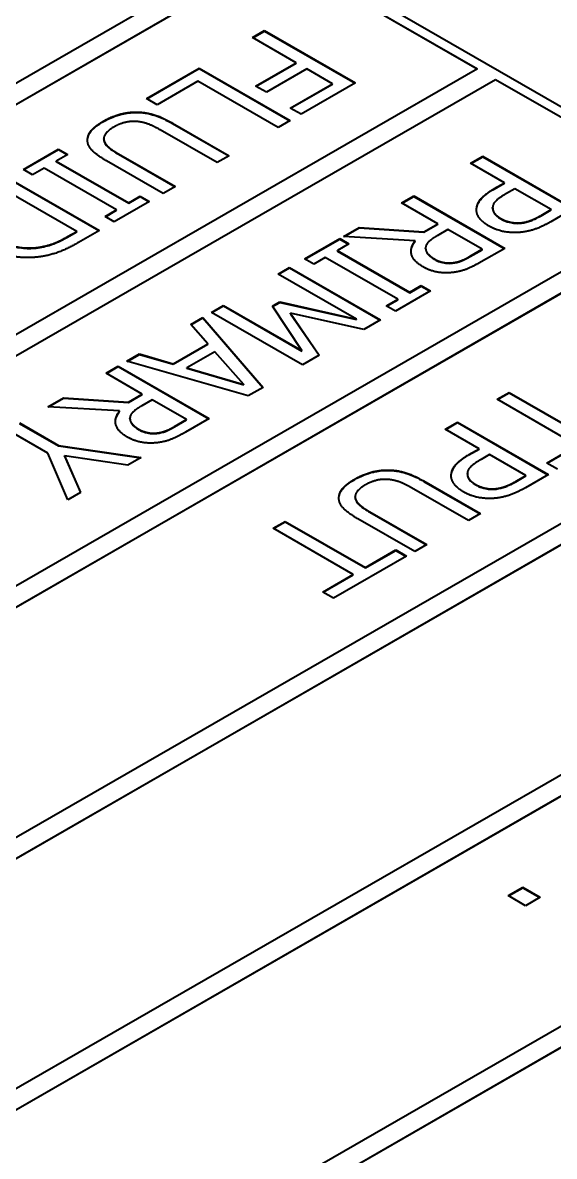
# Model space of a CAD drawing. Header units: millimetres. Extents: x 0 to 1682, y 0 to 1188.
# Drawn here: x 1455.28 to 1459.41, y 1063.31 to 1072.12 of the extents above; entities that cross this region are included whole.
import ezdxf

# ---------------------------------------------------------------- set-up
doc = ezdxf.new("R2010")
doc.units = ezdxf.units.MM
doc.header["$LTSCALE"] = 2
doc.layers.add('가시적인 것(ISO)', color=3, linetype='Continuous', lineweight=40)
doc.layers.add('가시적인 좁은 것(ISO)', color=3, linetype='Continuous', lineweight=35)

msp = doc.modelspace()

# ---------------------------------------------------------------- linework, layer by layer
at = {"layer": '가시적인 것(ISO)'}
for p, q in [((1453.867, 1074.696), (1467.4434, 1066.8778)), ((1457.1197, 1072.7414), (1444.5332, 1065.4934)), ((1444.6746, 1065.4119), (1457.2611, 1072.66)), ((1457.2611, 1072.6567), (1444.6774, 1065.4103)), ((1457.2611, 1072.66), (1458.8167, 1071.7642)), ((1458.8139, 1071.7625), (1457.2611, 1072.6567)), ((1457.0664, 1072.008), (1457.1604, 1072.0621)), ((1457.0693, 1072.0064), (1457.1604, 1072.0589)), ((1457.1604, 1072.0621), (1457.8675, 1071.6549)), ((1457.1604, 1072.0589), (1457.1604, 1072.0621)), ((1457.1604, 1072.0589), (1457.8647, 1071.6533)), ((1457.4068, 1071.812), (1457.0664, 1072.008)), ((1456.2436, 1071.5342), (1456.6533, 1071.7701)), ((1456.2464, 1071.5325), (1456.6533, 1071.7668)), ((1456.6533, 1071.7701), (1457.3604, 1071.3629)), ((1456.6533, 1071.7668), (1456.6533, 1071.7701)), ((1456.6533, 1071.7668), (1457.3576, 1071.3613)), ((1457.0916, 1071.6305), (1457.4068, 1071.812)), ((1457.0945, 1071.6289), (1457.4068, 1071.8087)), ((1457.4068, 1071.8087), (1457.4068, 1071.812)), ((1458.8167, 1071.7642), (1446.2302, 1064.5161)), ((1446.3716, 1064.4347), (1458.9581, 1071.6827)), ((1458.9581, 1071.6795), (1446.3745, 1064.433)), ((1457.4905, 1071.7638), (1457.1753, 1071.5823)), ((1457.6899, 1071.649), (1457.4905, 1071.7638)), ((1458.9581, 1071.6827), (1460.5138, 1070.7869)), ((1458.9581, 1071.6795), (1458.9581, 1071.6827)), ((1460.5109, 1070.7853), (1458.9581, 1071.6795)), ((1456.643, 1071.6678), (1456.3272, 1071.486)), ((1457.2664, 1071.3088), (1456.643, 1071.6678)), ((1457.1753, 1071.5823), (1457.0916, 1071.6305)), ((1457.361, 1071.4596), (1457.6899, 1071.649)), ((1457.3638, 1071.458), (1457.6899, 1071.6457)), ((1457.8675, 1071.6549), (1457.4446, 1071.4114)), ((1457.6899, 1071.6457), (1457.6899, 1071.649)), ((1456.3272, 1071.486), (1456.2436, 1071.5342)), ((1457.4446, 1071.4114), (1457.361, 1071.4596)), ((1456.4441, 1071.3434), (1456.8854, 1071.0894)), ((1456.4441, 1071.3402), (1456.8825, 1071.0877)), ((1457.3604, 1071.3629), (1457.2664, 1071.3088)), ((1456.7914, 1071.0352), (1456.3502, 1071.2893)), ((1455.9109, 1071.2174), (1455.9109, 1071.2207)), ((1455.2855, 1070.9824), (1455.5594, 1071.1402)), ((1455.2883, 1070.9808), (1455.5594, 1071.1369)), ((1455.6316, 1071.0986), (1455.5416, 1071.0468)), ((1455.5594, 1071.1402), (1455.6316, 1071.0986)), ((1455.5594, 1071.1369), (1455.5594, 1071.1402)), ((1455.5594, 1071.1369), (1455.6288, 1071.097)), ((1456.0241, 1071.1042), (1456.4676, 1070.8488)), ((1456.0241, 1071.1009), (1456.4648, 1070.8472)), ((1456.8854, 1071.0894), (1456.7914, 1071.0352)), ((1458.7635, 1071.0307), (1458.8575, 1071.0849)), ((1458.7663, 1071.0291), (1458.8575, 1071.0816)), ((1458.8575, 1071.0849), (1459.5646, 1070.6777)), ((1458.8575, 1071.0816), (1458.8575, 1071.0849)), ((1458.8575, 1071.0816), (1459.5617, 1070.676)), ((1455.3577, 1070.9409), (1455.2855, 1070.9824)), ((1455.4477, 1070.9927), (1455.3577, 1070.9409)), ((1456.0104, 1070.6686), (1455.4477, 1070.9927)), ((1455.5416, 1071.0468), (1456.1043, 1070.7227)), ((1455.5416, 1071.0435), (1455.5416, 1071.0468)), ((1455.5416, 1071.0435), (1456.1043, 1070.7195)), ((1456.3737, 1070.7947), (1455.9324, 1071.0488)), ((1459.0271, 1070.879), (1458.7635, 1071.0307)), ((1455.1692, 1070.9155), (1455.8763, 1070.5083)), ((1455.1692, 1070.9122), (1455.8734, 1070.5066)), ((1455.7009, 1070.501), (1455.1566, 1070.8145)), ((1456.4676, 1070.8488), (1456.3737, 1070.7947)), ((1458.9474, 1070.8331), (1459.0271, 1070.879)), ((1458.9474, 1070.8298), (1459.0271, 1070.8757)), ((1459.0271, 1070.8757), (1459.0271, 1070.879)), ((1459.1073, 1070.8328), (1459.0431, 1070.7958)), ((1459.3892, 1070.6704), (1459.1073, 1070.8328)), ((1460.5138, 1070.7869), (1447.9273, 1063.5388)), ((1456.2665, 1070.733), (1455.9926, 1070.5752)), ((1456.1043, 1070.7227), (1456.1943, 1070.7746)), ((1456.1043, 1070.7195), (1456.1943, 1070.7713)), ((1456.1043, 1070.7195), (1456.1043, 1070.7227)), ((1456.1943, 1070.7746), (1456.2665, 1070.733)), ((1456.1943, 1070.7713), (1456.1943, 1070.7746)), ((1456.1943, 1070.7713), (1456.2637, 1070.7313)), ((1458.2271, 1070.7219), (1458.3211, 1070.776)), ((1458.5085, 1070.5599), (1458.2271, 1070.7219)), ((1458.23, 1070.7203), (1458.3211, 1070.7727)), ((1458.3211, 1070.776), (1459.0282, 1070.3688)), ((1458.3211, 1070.7727), (1458.3211, 1070.776)), ((1458.3211, 1070.7727), (1459.0254, 1070.3672)), ((1448.0687, 1063.4574), (1460.6552, 1070.7055)), ((1460.6552, 1070.7022), (1448.0715, 1063.4557)), ((1455.9204, 1070.6168), (1456.0104, 1070.6686)), ((1455.9232, 1070.6152), (1456.0104, 1070.6654)), ((1456.0104, 1070.6654), (1456.0104, 1070.6686)), ((1458.9348, 1070.6836), (1458.9348, 1070.6869)), ((1458.9348, 1070.6813), (1458.9348, 1070.6846)), ((1459.3113, 1070.6255), (1459.3892, 1070.6704)), ((1459.3113, 1070.6223), (1459.3892, 1070.6671)), ((1459.5646, 1070.6777), (1459.3869, 1070.5754)), ((1459.3892, 1070.6671), (1459.3892, 1070.6704)), ((1455.9926, 1070.5752), (1455.9204, 1070.6168)), ((1457.7739, 1070.4609), (1457.8959, 1070.5312)), ((1457.8959, 1070.5312), (1458.4008, 1070.4978)), ((1457.8959, 1070.5279), (1457.8959, 1070.5312)), ((1458.4008, 1070.4978), (1458.5085, 1070.5599)), ((1458.4008, 1070.4946), (1458.5085, 1070.5566)), ((1458.5085, 1070.5566), (1458.5085, 1070.5599)), ((1455.6293, 1070.4598), (1455.7009, 1070.501)), ((1455.6293, 1070.4565), (1455.7009, 1070.4977)), ((1455.7009, 1070.4977), (1455.7009, 1070.501)), ((1455.8763, 1070.5083), (1455.7153, 1070.4155)), ((1457.4713, 1070.2866), (1457.7452, 1070.4444)), ((1457.7452, 1070.4444), (1457.8174, 1070.4028)), ((1457.7452, 1070.4411), (1457.7452, 1070.4444)), ((1458.3332, 1070.4285), (1457.7739, 1070.4609)), ((1457.779, 1070.4606), (1457.8959, 1070.5279)), ((1457.8959, 1070.5279), (1458.4008, 1070.4946)), ((1458.4008, 1070.4946), (1458.4008, 1070.4978)), ((1458.587, 1070.5147), (1458.5045, 1070.4671)), ((1458.8529, 1070.3615), (1458.587, 1070.5147)), ((1457.4742, 1070.285), (1457.7452, 1070.4411)), ((1457.8174, 1070.4028), (1457.7275, 1070.351)), ((1457.7452, 1070.4411), (1457.8146, 1070.4012)), ((1458.3332, 1070.4253), (1458.3332, 1070.4285)), ((1458.4133, 1070.3664), (1458.4133, 1070.3696)), ((1458.7595, 1070.3078), (1458.8529, 1070.3615)), ((1458.7595, 1070.3045), (1458.8529, 1070.3583)), ((1459.0282, 1070.3688), (1458.846, 1070.2639)), ((1458.8529, 1070.3583), (1458.8529, 1070.3615)), ((1457.5435, 1070.2451), (1457.4713, 1070.2866)), ((1457.6335, 1070.2969), (1457.5435, 1070.2451)), ((1458.1962, 1069.9728), (1457.6335, 1070.2969)), ((1457.7275, 1070.351), (1458.2902, 1070.0269)), ((1457.7275, 1070.3477), (1457.7275, 1070.351)), ((1457.7275, 1070.3477), (1458.2902, 1070.0237)), ((1457.2673, 1070.1692), (1457.355, 1070.2197)), ((1457.2702, 1070.1675), (1457.355, 1070.2164)), ((1457.355, 1070.2197), (1458.0621, 1069.8125)), ((1457.355, 1070.2164), (1457.355, 1070.2197)), ((1457.355, 1070.2164), (1458.0593, 1069.8108)), ((1457.8765, 1069.8184), (1457.2673, 1070.1692)), ((1458.4523, 1070.0372), (1458.1784, 1069.8794)), ((1458.2902, 1070.0269), (1458.3801, 1070.0788)), ((1458.2902, 1070.0237), (1458.3801, 1070.0755)), ((1458.2902, 1070.0237), (1458.2902, 1070.0269)), ((1458.3801, 1070.0788), (1458.4523, 1070.0372)), ((1458.3801, 1070.0755), (1458.3801, 1070.0788)), ((1458.3801, 1070.0755), (1458.4495, 1070.0355)), ((1456.7488, 1069.8705), (1456.8427, 1069.9247)), ((1456.7516, 1069.8689), (1456.8427, 1069.9214)), ((1456.8427, 1069.9247), (1457.4518, 1069.5739)), ((1456.8427, 1069.9214), (1456.8427, 1069.9247)), ((1456.8427, 1069.9214), (1457.4518, 1069.5706)), ((1457.2221, 1069.9187), (1457.2794, 1069.9517)), ((1457.4518, 1069.5739), (1457.2221, 1069.9187)), ((1457.2236, 1069.9164), (1457.2794, 1069.9484)), ((1457.2794, 1069.9517), (1457.8765, 1069.8184)), ((1457.2794, 1069.9484), (1457.2794, 1069.9517)), ((1457.2794, 1069.9484), (1457.8765, 1069.8151)), ((1458.1062, 1069.921), (1458.1962, 1069.9728)), ((1458.1784, 1069.8794), (1458.1062, 1069.921)), ((1458.1091, 1069.9194), (1458.1962, 1069.9696)), ((1458.1962, 1069.9696), (1458.1962, 1069.9728)), ((1456.5866, 1069.7772), (1456.6817, 1069.8319)), ((1456.5885, 1069.775), (1456.6817, 1069.8287)), ((1456.6817, 1069.8319), (1457.1504, 1069.2875)), ((1456.6817, 1069.8287), (1456.6817, 1069.8319)), ((1456.6817, 1069.8287), (1457.1486, 1069.2864)), ((1457.4559, 1069.4633), (1456.7488, 1069.8705)), ((1457.9338, 1069.7385), (1457.3636, 1069.8636)), ((1457.3636, 1069.8636), (1457.5865, 1069.5386)), ((1457.3636, 1069.8603), (1457.3636, 1069.8636)), ((1457.3636, 1069.8603), (1457.5849, 1069.5377)), ((1462.2108, 1069.8096), (1449.6243, 1062.5615)), ((1456.7201, 1069.6264), (1456.5866, 1069.7772)), ((1457.8765, 1069.8151), (1457.8765, 1069.8184)), ((1458.0621, 1069.8125), (1457.9338, 1069.7385)), ((1449.7657, 1062.4801), (1462.3522, 1069.7282)), ((1462.3522, 1069.7249), (1449.7686, 1062.4785)), ((1456.4502, 1069.4709), (1456.7201, 1069.6264)), ((1456.4502, 1069.4677), (1456.7201, 1069.6231)), ((1456.7745, 1069.5653), (1456.5562, 1069.4396)), ((1456.7201, 1069.6231), (1456.7201, 1069.6264)), ((1456.9986, 1069.3109), (1456.7745, 1069.5653)), ((1457.4518, 1069.5706), (1457.4518, 1069.5739)), ((1456.0892, 1069.4907), (1456.1883, 1069.5478)), ((1457.0347, 1069.2208), (1456.0892, 1069.4907)), ((1456.093, 1069.4896), (1456.1883, 1069.5445)), ((1456.1883, 1069.5478), (1456.4502, 1069.4709)), ((1456.1883, 1069.5445), (1456.1883, 1069.5478)), ((1456.1883, 1069.5445), (1456.4502, 1069.4677)), ((1457.5865, 1069.5386), (1457.4559, 1069.4633)), ((1455.9282, 1069.398), (1456.0222, 1069.4521)), ((1456.2095, 1069.236), (1455.9282, 1069.398)), ((1455.931, 1069.3964), (1456.0222, 1069.4489)), ((1456.0222, 1069.4521), (1456.7293, 1069.0449)), ((1456.0222, 1069.4489), (1456.0222, 1069.4521)), ((1456.0222, 1069.4489), (1456.7264, 1069.0433)), ((1456.4502, 1069.4677), (1456.4502, 1069.4709)), ((1456.5562, 1069.4396), (1456.9986, 1069.3109)), ((1456.5562, 1069.4363), (1456.5562, 1069.4396)), ((1456.5562, 1069.4363), (1456.9986, 1069.3076)), ((1456.9986, 1069.3076), (1456.9986, 1069.3109)), ((1456.1018, 1069.1739), (1456.2095, 1069.236)), ((1456.1018, 1069.1707), (1456.2095, 1069.2327)), ((1456.2095, 1069.2327), (1456.2095, 1069.236)), ((1457.1504, 1069.2875), (1457.0347, 1069.2208)), ((1458.9695, 1069.1949), (1459.0635, 1069.249)), ((1458.9724, 1069.1932), (1459.0635, 1069.2457)), ((1459.0635, 1069.249), (1459.687, 1068.89)), ((1459.0635, 1069.2457), (1459.0635, 1069.249)), ((1459.0635, 1069.2457), (1459.687, 1068.8867)), ((1455.4749, 1069.137), (1455.597, 1069.2073)), ((1456.0342, 1069.1047), (1455.4749, 1069.137)), ((1455.4801, 1069.1367), (1455.597, 1069.204)), ((1455.597, 1069.2073), (1456.1018, 1069.1739)), ((1455.597, 1069.204), (1455.597, 1069.2073)), ((1455.597, 1069.204), (1456.1018, 1069.1707)), ((1456.1018, 1069.1707), (1456.1018, 1069.1739)), ((1456.288, 1069.1908), (1456.2055, 1069.1433)), ((1456.5539, 1069.0377), (1456.288, 1069.1908)), ((1459.593, 1068.8359), (1458.9695, 1069.1949)), ((1456.0342, 1069.1014), (1456.0342, 1069.1047)), ((1456.1143, 1069.0425), (1456.1143, 1069.0458)), ((1456.4605, 1068.9839), (1456.5539, 1069.0377)), ((1456.4605, 1068.9806), (1456.5539, 1069.0344)), ((1456.7293, 1069.0449), (1456.547, 1068.94)), ((1456.5539, 1069.0344), (1456.5539, 1069.0377)), ((1455.4755, 1068.777), (1455.1626, 1068.9572)), ((1455.2566, 1069.0113), (1455.5597, 1068.8367)), ((1455.2566, 1069.008), (1455.5597, 1068.8334)), ((1458.5667, 1068.9629), (1458.6607, 1069.017)), ((1458.8303, 1068.8111), (1458.5667, 1068.9629)), ((1458.5696, 1068.9613), (1458.6607, 1069.0137)), ((1458.6607, 1069.017), (1459.3678, 1068.6098)), ((1458.6607, 1069.0137), (1458.6607, 1069.017)), ((1458.6607, 1069.0137), (1459.365, 1068.6082)), ((1463.9079, 1068.8324), (1451.3214, 1061.5843)), ((1455.6308, 1068.4124), (1455.4755, 1068.777)), ((1455.5597, 1068.8367), (1456.2027, 1068.7417)), ((1455.5597, 1068.8334), (1455.5597, 1068.8367)), ((1455.5597, 1068.8334), (1456.1981, 1068.7391)), ((1458.7507, 1068.7652), (1458.8303, 1068.8111)), ((1458.7507, 1068.762), (1458.8303, 1068.8078)), ((1458.8303, 1068.8078), (1458.8303, 1068.8111)), ((1459.3558, 1068.6992), (1459.593, 1068.8359)), ((1459.3586, 1068.6976), (1459.593, 1068.8326)), ((1451.4628, 1061.5028), (1464.0493, 1068.7509)), ((1464.0493, 1068.7477), (1451.4656, 1061.5012)), ((1456.0984, 1068.6816), (1455.605, 1068.7559)), ((1455.605, 1068.7559), (1455.7305, 1068.4698)), ((1455.605, 1068.7526), (1455.605, 1068.7559)), ((1455.605, 1068.7526), (1455.7293, 1068.4691)), ((1456.2027, 1068.7417), (1456.0984, 1068.6816)), ((1458.9105, 1068.7649), (1458.8463, 1068.7279)), ((1459.1925, 1068.6026), (1458.9105, 1068.7649)), ((1459.4394, 1068.6511), (1459.3558, 1068.6992)), ((1458.738, 1068.6158), (1458.738, 1068.619)), ((1458.738, 1068.6135), (1458.738, 1068.6167)), ((1459.1145, 1068.5577), (1459.1925, 1068.6026)), ((1459.1145, 1068.5544), (1459.1925, 1068.5993)), ((1459.3678, 1068.6098), (1459.1902, 1068.5075)), ((1459.1925, 1068.5993), (1459.1925, 1068.6026)), ((1458.7461, 1068.2518), (1458.3048, 1068.5059)), ((1458.3988, 1068.56), (1458.84, 1068.3059)), ((1458.3988, 1068.5567), (1458.8372, 1068.3043)), ((1455.7305, 1068.4698), (1455.6308, 1068.4124)), ((1457.8656, 1068.434), (1457.8656, 1068.4373)), ((1457.2276, 1068.1917), (1457.3215, 1068.2458)), ((1457.2304, 1068.1901), (1457.3215, 1068.2426)), ((1457.3215, 1068.2458), (1457.945, 1067.8868)), ((1457.3215, 1068.2426), (1457.3215, 1068.2458)), ((1457.3215, 1068.2426), (1457.945, 1067.8836)), ((1458.3283, 1068.0112), (1457.8871, 1068.2653)), ((1457.9788, 1068.3208), (1458.4223, 1068.0653)), ((1457.9788, 1068.3175), (1458.4195, 1068.0637)), ((1458.84, 1068.3059), (1458.7461, 1068.2518)), ((1457.851, 1067.8327), (1457.2276, 1068.1917)), ((1458.4223, 1068.0653), (1458.3283, 1068.0112)), ((1458.2659, 1067.9753), (1457.6974, 1067.6479)), ((1457.945, 1067.8868), (1458.1822, 1068.0234)), ((1457.945, 1067.8836), (1458.1822, 1068.0202)), ((1458.1822, 1068.0234), (1458.2659, 1067.9753)), ((1458.1822, 1068.0202), (1458.1822, 1068.0234)), ((1458.1822, 1068.0202), (1458.263, 1067.9736)), ((1457.945, 1067.8836), (1457.945, 1067.8868)), ((1465.6049, 1067.8551), (1453.0184, 1060.607)), ((1457.6138, 1067.6961), (1457.851, 1067.8327)), ((1457.6166, 1067.6945), (1457.851, 1067.8294)), ((1457.851, 1067.8294), (1457.851, 1067.8327)), ((1453.1599, 1060.5256), (1465.7464, 1067.7737)), ((1465.7464, 1067.7704), (1453.1627, 1060.5239)), ((1457.6974, 1067.6479), (1457.6138, 1067.6961)), ((1459.0556, 1065.3354), (1459.1691, 1065.4007)), ((1459.1908, 1065.2575), (1459.0556, 1065.3354)), ((1459.0585, 1065.3337), (1459.1691, 1065.3974)), ((1459.1691, 1065.4007), (1459.3043, 1065.3228)), ((1459.1691, 1065.3974), (1459.1691, 1065.4007)), ((1459.1691, 1065.3974), (1459.3015, 1065.3212)), ((1459.3043, 1065.3228), (1459.1908, 1065.2575))]:
    msp.add_line(p, q, dxfattribs=at)
for points, degree in [([(1455.9078, 1071.358), (1455.9702, 1071.3939), (1456.0957, 1071.4286), (1456.1611, 1071.4286)], 2), ([(1456.1611, 1071.4286), (1456.235, 1071.4289), (1456.3685, 1071.387), (1456.4441, 1071.3434)], 2), ([(1455.7846, 1071.2118), (1455.7852, 1071.2504), (1455.8425, 1071.3203), (1455.9078, 1071.358)], 2), ([(1456.1771, 1071.354), (1456.1295, 1071.3596), (1456.035, 1071.3388), (1455.988, 1071.3118)], 2), ([(1456.3502, 1071.2893), (1456.3009, 1071.3177), (1456.2218, 1071.3487), (1456.1771, 1071.354)], 2), ([(1455.988, 1071.3118), (1455.9439, 1071.2864), (1455.9043, 1071.2299), (1455.9141, 1071.2025)], 2), ([(1455.9324, 1071.0488), (1455.8585, 1071.0913), (1455.7829, 1071.1692), (1455.7846, 1071.2118)], 2), ([(1455.7845, 1071.2064), (1455.7845, 1071.2071), (1455.7846, 1071.2078), (1455.7846, 1071.2085)], 3), ([(1455.9109, 1071.2174), (1455.9109, 1071.2114), (1455.9119, 1071.2053), (1455.9141, 1071.1993)], 3), ([(1455.9141, 1071.2025), (1455.9233, 1071.1768), (1455.9765, 1071.1316), (1456.0241, 1071.1042)], 2), ([(1458.8093, 1070.6691), (1458.8099, 1070.711), (1458.8718, 1070.7895), (1458.9474, 1070.8331)], 2), ([(1459.0431, 1070.7958), (1458.9858, 1070.7628), (1458.9337, 1070.7117), (1458.9348, 1070.6846)], 2), ([(1458.9045, 1070.543), (1458.8586, 1070.5694), (1458.8088, 1070.6358), (1458.8093, 1070.6691)], 2), ([(1458.9348, 1070.6846), (1458.9348, 1070.6602), (1458.9658, 1070.6206), (1458.9996, 1070.6011)], 2), ([(1458.9348, 1070.6836), (1458.9348, 1070.6828), (1458.9348, 1070.6821), (1458.9348, 1070.6813)], 3), ([(1459.1583, 1070.5684), (1459.1955, 1070.5727), (1459.2672, 1070.6001), (1459.3113, 1070.6255)], 2), ([(1459.1577, 1070.4942), (1459.0913, 1070.4869), (1458.9635, 1070.509), (1458.9045, 1070.543)], 2), ([(1458.9996, 1070.6011), (1459.0362, 1070.58), (1459.1153, 1070.5635), (1459.1583, 1070.5684)], 2), ([(1459.3869, 1070.5754), (1459.3239, 1070.5391), (1459.215, 1070.5001), (1459.1577, 1070.4942)], 2), ([(1455.0637, 1070.4469), (1455.1451, 1070.4), (1455.3141, 1070.3647), (1455.4001, 1070.3766)], 2), ([(1455.4001, 1070.3766), (1455.4603, 1070.3855), (1455.5657, 1070.4231), (1455.6293, 1070.4598)], 2), ([(1458.5045, 1070.4671), (1458.4638, 1070.4437), (1458.4134, 1070.3982), (1458.4134, 1070.3724)], 2), ([(1455.4058, 1070.302), (1455.2924, 1070.2888), (1455.0677, 1070.3317), (1454.9646, 1070.3911)], 2), ([(1455.7153, 1070.4155), (1455.6155, 1070.3581), (1455.4723, 1070.3099), (1455.4058, 1070.302)], 2), ([(1458.3939, 1070.2246), (1458.3165, 1070.2692), (1458.2907, 1070.3751), (1458.3332, 1070.4285)], 2), ([(1458.4134, 1070.3724), (1458.4122, 1070.3493), (1458.4478, 1070.3064), (1458.4844, 1070.2853)], 2), ([(1458.4844, 1070.2853), (1458.5154, 1070.2675), (1458.5847, 1070.2527), (1458.6231, 1070.2569)], 2), ([(1458.6231, 1070.2569), (1458.6563, 1070.2609), (1458.7205, 1070.2853), (1458.7595, 1070.3078)], 2), ([(1458.6288, 1070.1817), (1458.5675, 1070.1741), (1458.4495, 1070.1926), (1458.3939, 1070.2246)], 2), ([(1458.846, 1070.2639), (1458.7853, 1070.2289), (1458.6901, 1070.1893), (1458.6288, 1070.1817)], 2), ([(1456.2055, 1069.1433), (1456.1648, 1069.1198), (1456.1144, 1069.0743), (1456.1144, 1069.0486)], 2), ([(1456.0949, 1068.9007), (1456.0176, 1068.9453), (1455.9918, 1069.0512), (1456.0342, 1069.1047)], 2), ([(1456.1144, 1069.0486), (1456.1133, 1069.0255), (1456.1488, 1068.9826), (1456.1855, 1068.9614)], 2), ([(1456.1855, 1068.9614), (1456.2164, 1068.9436), (1456.2858, 1068.9288), (1456.3241, 1068.9331)], 2), ([(1456.3241, 1068.9331), (1456.3574, 1068.937), (1456.4216, 1068.9614), (1456.4605, 1068.9839)], 2), ([(1456.3299, 1068.8578), (1456.2686, 1068.8502), (1456.1505, 1068.8687), (1456.0949, 1068.9007)], 2), ([(1456.547, 1068.94), (1456.4863, 1068.905), (1456.3912, 1068.8654), (1456.3299, 1068.8578)], 2), ([(1458.6126, 1068.6012), (1458.6131, 1068.6431), (1458.675, 1068.7217), (1458.7507, 1068.7652)], 2), ([(1458.8463, 1068.7279), (1458.789, 1068.695), (1458.7369, 1068.6438), (1458.738, 1068.6167)], 2), ([(1457.8625, 1068.5745), (1457.9249, 1068.6105), (1458.0504, 1068.6451), (1458.1157, 1068.6451)], 2), ([(1458.1157, 1068.6451), (1458.1897, 1068.6455), (1458.3232, 1068.6035), (1458.3988, 1068.56)], 2), ([(1458.7077, 1068.4752), (1458.6618, 1068.5016), (1458.612, 1068.5679), (1458.6126, 1068.6012)], 2), ([(1458.738, 1068.6167), (1458.738, 1068.5923), (1458.769, 1068.5527), (1458.8028, 1068.5333)], 2), ([(1458.738, 1068.6158), (1458.738, 1068.615), (1458.738, 1068.6142), (1458.738, 1068.6135)], 3), ([(1457.7393, 1068.4283), (1457.7398, 1068.4669), (1457.7971, 1068.5369), (1457.8625, 1068.5745)], 2), ([(1457.9427, 1068.5283), (1457.8986, 1068.5029), (1457.859, 1068.4465), (1457.8688, 1068.4191)], 2), ([(1458.1318, 1068.5705), (1458.0842, 1068.5762), (1457.9897, 1068.5554), (1457.9427, 1068.5283)], 2), ([(1458.3048, 1068.5059), (1458.2556, 1068.5342), (1458.1765, 1068.5653), (1458.1318, 1068.5705)], 2), ([(1458.8028, 1068.5333), (1458.8395, 1068.5121), (1458.9185, 1068.4956), (1458.9615, 1068.5006)], 2), ([(1459.1902, 1068.5075), (1459.1271, 1068.4712), (1459.0183, 1068.4323), (1458.961, 1068.4263)], 2), ([(1458.9615, 1068.5006), (1458.9988, 1068.5049), (1459.0704, 1068.5323), (1459.1145, 1068.5577)], 2), ([(1457.8871, 1068.2653), (1457.8132, 1068.3079), (1457.7376, 1068.3858), (1457.7393, 1068.4283)], 2), ([(1457.7392, 1068.423), (1457.7392, 1068.4237), (1457.7392, 1068.4244), (1457.7393, 1068.4251)], 3), ([(1457.8656, 1068.434), (1457.8656, 1068.4279), (1457.8666, 1068.4219), (1457.8688, 1068.4158)], 3), ([(1457.8688, 1068.4191), (1457.8779, 1068.3933), (1457.9312, 1068.3481), (1457.9788, 1068.3208)], 2), ([(1458.961, 1068.4263), (1458.8945, 1068.4191), (1458.7667, 1068.4412), (1458.7077, 1068.4752)], 2)]:
    msp.add_open_spline(points, degree=degree, dxfattribs=at)
for points, knots in [([(1455.9078, 1071.3547), (1455.93, 1071.3675), (1455.9542, 1071.3796), (1456.0027, 1071.3991), (1456.0267, 1071.4069), (1456.0873, 1071.421), (1456.1235, 1071.4253), (1456.1611, 1071.4253)], [-0.07265851, -0.07265851, -0.07265851, -0.07265851, -0.04900249, -0.04900249, -0.02818557, -0.02818557, 0, 0, 0, 0]), ([(1456.1611, 1071.4253), (1456.1855, 1071.4254), (1456.2095, 1071.4238), (1456.2652, 1071.4156), (1456.2891, 1071.4087), (1456.3534, 1071.3885), (1456.4027, 1071.3641), (1456.4441, 1071.3402)], [-0.06277013, -0.06277013, -0.06277013, -0.06277013, -0.05478899, -0.05478899, -0.04400046, -0.04400046, 0, 0, 0, 0]), ([(1455.7846, 1071.2085), (1455.7848, 1071.2212), (1455.7873, 1071.2338), (1455.7983, 1071.2617), (1455.807, 1071.2738), (1455.8358, 1071.3089), (1455.8714, 1071.3338), (1455.9078, 1071.3547)], [-0.06002364, -0.06002364, -0.06002364, -0.06002364, -0.05048049, -0.05048049, -0.03855798, -0.03855798, 0, 0, 0, 0]), ([(1455.9141, 1071.1993), (1455.9227, 1071.1751), (1455.9408, 1071.1586), (1455.9706, 1071.1334), (1455.9982, 1071.1159), (1456.0241, 1071.1009)], [-0.03963328, -0.03963328, -0.03963328, -0.03963328, -0.02752855, -0.02752855, 0, 0, 0, 0]), ([(1458.8093, 1070.666), (1458.8095, 1070.6798), (1458.8122, 1070.6935), (1458.8247, 1070.7256), (1458.8349, 1070.7395), (1458.8639, 1070.7762), (1458.9032, 1070.8043), (1458.9474, 1070.8298)], [-0.06769541, -0.06769541, -0.06769541, -0.06769541, -0.05894094, -0.05894094, -0.04692487, -0.04692487, 0, 0, 0, 0]), ([(1458.9348, 1070.6813), (1458.9348, 1070.6735), (1458.936, 1070.6657), (1458.9412, 1070.6508), (1458.945, 1070.6438), (1458.9577, 1070.6277), (1458.9711, 1070.6142), (1458.9996, 1070.5978)], [-0.07463923, -0.07463923, -0.07463923, -0.07463923, -0.05178258, -0.05178258, -0.03021098, -0.03021098, 0, 0, 0, 0]), ([(1459.1583, 1070.5652), (1459.1846, 1070.5682), (1459.209, 1070.5746), (1459.2469, 1070.5891), (1459.2725, 1070.5999), (1459.3113, 1070.6223)], [-0.1003662, -0.1003662, -0.1003662, -0.1003662, -0.0411308, -0.0411308, 0, 0, 0, 0]), ([(1458.9996, 1070.5978), (1459.0139, 1070.5896), (1459.0298, 1070.5821), (1459.0677, 1070.5694), (1459.0851, 1070.5664), (1459.1177, 1070.5626), (1459.1381, 1070.5628), (1459.1583, 1070.5652)], [-0.03319681, -0.03319681, -0.03319681, -0.03319681, -0.02499179, -0.02499179, -0.01548647, -0.01548647, 0, 0, 0, 0]), ([(1455.0637, 1070.4436), (1455.0967, 1070.4246), (1455.1336, 1070.4072), (1455.2089, 1070.3826), (1455.2461, 1070.3743), (1455.324, 1070.3671), (1455.3622, 1070.3681), (1455.4001, 1070.3733)], [-0.09412968, -0.09412968, -0.09412968, -0.09412968, -0.0591507, -0.0591507, -0.029243, -0.029243, 0, 0, 0, 0]), ([(1455.4001, 1070.3733), (1455.4402, 1070.3793), (1455.4778, 1070.3885), (1455.5345, 1070.4087), (1455.5728, 1070.424), (1455.6293, 1070.4565)], [-0.1576458, -0.1576458, -0.1576458, -0.1576458, -0.059904, -0.059904, 0, 0, 0, 0]), ([(1458.3006, 1070.3452), (1458.3007, 1070.3468), (1458.3007, 1070.3484), (1458.3025, 1070.3762), (1458.3142, 1070.4014), (1458.3332, 1070.4253)], [-0.03625473, -0.03625473, -0.03625473, -0.03625473, -0.03422864, -0.03422864, 0, 0, 0, 0]), ([(1458.4133, 1070.3664), (1458.4133, 1070.3597), (1458.4145, 1070.353), (1458.4198, 1070.3389), (1458.4242, 1070.3316), (1458.4394, 1070.3133), (1458.4552, 1070.2989), (1458.4844, 1070.2821)], [-0.06689711, -0.06689711, -0.06689711, -0.06689711, -0.05025397, -0.05025397, -0.03103761, -0.03103761, 0, 0, 0, 0]), ([(1458.4844, 1070.2821), (1458.4967, 1070.275), (1458.5103, 1070.2686), (1458.538, 1070.2593), (1458.5527, 1070.2556), (1458.5871, 1070.2515), (1458.6052, 1070.2517), (1458.6231, 1070.2537)], [-0.04140128, -0.04140128, -0.04140128, -0.04140128, -0.02640117, -0.02640117, -0.01371049, -0.01371049, 0, 0, 0, 0]), ([(1458.6231, 1070.2537), (1458.6466, 1070.2565), (1458.6684, 1070.2622), (1458.7028, 1070.2753), (1458.7257, 1070.285), (1458.7595, 1070.3045)], [-0.08567867, -0.08567867, -0.08567867, -0.08567867, -0.03584693, -0.03584693, 0, 0, 0, 0]), ([(1456.0017, 1069.0213), (1456.0017, 1069.0229), (1456.0018, 1069.0245), (1456.0035, 1069.0523), (1456.0152, 1069.0775), (1456.0342, 1069.1014)], [-0.03625473, -0.03625473, -0.03625473, -0.03625473, -0.03422864, -0.03422864, 0, 0, 0, 0]), ([(1456.1143, 1069.0425), (1456.1143, 1069.0358), (1456.1156, 1069.0292), (1456.1208, 1069.015), (1456.1252, 1069.0077), (1456.1404, 1068.9894), (1456.1562, 1068.975), (1456.1855, 1068.9582)], [-0.06689711, -0.06689711, -0.06689711, -0.06689711, -0.05025397, -0.05025397, -0.03103761, -0.03103761, 0, 0, 0, 0]), ([(1456.1855, 1068.9582), (1456.1978, 1068.9511), (1456.2114, 1068.9447), (1456.2391, 1068.9354), (1456.2537, 1068.9317), (1456.2882, 1068.9276), (1456.3062, 1068.9278), (1456.3241, 1068.9298)], [-0.04140128, -0.04140128, -0.04140128, -0.04140128, -0.02640117, -0.02640117, -0.01371049, -0.01371049, 0, 0, 0, 0]), ([(1456.3241, 1068.9298), (1456.3477, 1068.9326), (1456.3694, 1068.9383), (1456.4039, 1068.9514), (1456.4267, 1068.9611), (1456.4605, 1068.9806)], [-0.08567867, -0.08567867, -0.08567867, -0.08567867, -0.03584693, -0.03584693, 0, 0, 0, 0]), ([(1458.6126, 1068.5981), (1458.6128, 1068.612), (1458.6155, 1068.6257), (1458.6279, 1068.6578), (1458.6382, 1068.6717), (1458.6671, 1068.7084), (1458.7064, 1068.7365), (1458.7507, 1068.762)], [-0.06769541, -0.06769541, -0.06769541, -0.06769541, -0.05894094, -0.05894094, -0.04692487, -0.04692487, 0, 0, 0, 0]), ([(1457.8625, 1068.5712), (1457.8847, 1068.5841), (1457.9089, 1068.5962), (1457.9574, 1068.6157), (1457.9814, 1068.6235), (1458.042, 1068.6376), (1458.0782, 1068.6419), (1458.1157, 1068.6419)], [-0.07265851, -0.07265851, -0.07265851, -0.07265851, -0.04900249, -0.04900249, -0.02818557, -0.02818557, 0, 0, 0, 0]), ([(1458.1157, 1068.6419), (1458.1402, 1068.642), (1458.1642, 1068.6403), (1458.2199, 1068.6322), (1458.2437, 1068.6252), (1458.3081, 1068.605), (1458.3573, 1068.5806), (1458.3988, 1068.5567)], [-0.06277013, -0.06277013, -0.06277013, -0.06277013, -0.05478899, -0.05478899, -0.04400046, -0.04400046, 0, 0, 0, 0]), ([(1458.738, 1068.6135), (1458.738, 1068.6057), (1458.7392, 1068.5979), (1458.7444, 1068.583), (1458.7483, 1068.576), (1458.7609, 1068.5598), (1458.7743, 1068.5464), (1458.8028, 1068.53)], [-0.07463923, -0.07463923, -0.07463923, -0.07463923, -0.05178258, -0.05178258, -0.03021098, -0.03021098, 0, 0, 0, 0]), ([(1457.7393, 1068.4251), (1457.7395, 1068.4378), (1457.7419, 1068.4504), (1457.753, 1068.4783), (1457.7617, 1068.4903), (1457.7905, 1068.5255), (1457.8261, 1068.5503), (1457.8625, 1068.5712)], [-0.06002364, -0.06002364, -0.06002364, -0.06002364, -0.05048049, -0.05048049, -0.03855798, -0.03855798, 0, 0, 0, 0]), ([(1458.8028, 1068.53), (1458.8171, 1068.5217), (1458.8331, 1068.5142), (1458.8709, 1068.5015), (1458.8883, 1068.4986), (1458.921, 1068.4948), (1458.9413, 1068.495), (1458.9615, 1068.4973)], [-0.03319681, -0.03319681, -0.03319681, -0.03319681, -0.02499179, -0.02499179, -0.01548647, -0.01548647, 0, 0, 0, 0]), ([(1458.9615, 1068.4973), (1458.9879, 1068.5004), (1459.0122, 1068.5067), (1459.0501, 1068.5212), (1459.0757, 1068.5321), (1459.1145, 1068.5544)], [-0.1003662, -0.1003662, -0.1003662, -0.1003662, -0.0411308, -0.0411308, 0, 0, 0, 0]), ([(1457.8688, 1068.4158), (1457.8774, 1068.3917), (1457.8955, 1068.3752), (1457.9253, 1068.3499), (1457.9528, 1068.3324), (1457.9788, 1068.3175)], [-0.03963328, -0.03963328, -0.03963328, -0.03963328, -0.02752855, -0.02752855, 0, 0, 0, 0])]:
    msp.add_open_spline(points, degree=3, knots=knots, dxfattribs=at)
at = {"layer": '가시적인 좁은 것(ISO)'}
for p, q in [((1456.1611, 1071.4253), (1456.1611, 1071.4286)), ((1455.9078, 1071.3547), (1455.9078, 1071.358)), ((1456.4441, 1071.3402), (1456.4441, 1071.3434)), ((1455.7846, 1071.2085), (1455.7846, 1071.2118)), ((1455.9141, 1071.1993), (1455.9141, 1071.2025)), ((1456.0241, 1071.1009), (1456.0241, 1071.1042)), ((1458.9474, 1070.8298), (1458.9474, 1070.8331)), ((1458.8093, 1070.6661), (1458.8093, 1070.6691)), ((1459.3113, 1070.6223), (1459.3113, 1070.6255)), ((1458.9996, 1070.5978), (1458.9996, 1070.6011)), ((1459.1583, 1070.5652), (1459.1583, 1070.5684)), ((1455.6293, 1070.4565), (1455.6293, 1070.4598)), ((1455.4001, 1070.3733), (1455.4001, 1070.3766)), ((1458.4844, 1070.2821), (1458.4844, 1070.2853)), ((1458.7595, 1070.3045), (1458.7595, 1070.3078)), ((1458.6231, 1070.2537), (1458.6231, 1070.2569)), ((1456.1855, 1068.9582), (1456.1855, 1068.9614)), ((1456.4605, 1068.9806), (1456.4605, 1068.9839)), ((1456.3241, 1068.9298), (1456.3241, 1068.9331)), ((1458.7507, 1068.762), (1458.7507, 1068.7652)), ((1458.1157, 1068.6419), (1458.1157, 1068.6451)), ((1458.6126, 1068.5982), (1458.6126, 1068.6012)), ((1457.8625, 1068.5712), (1457.8625, 1068.5745)), ((1458.3988, 1068.5567), (1458.3988, 1068.56)), ((1458.8028, 1068.53), (1458.8028, 1068.5333)), ((1459.1145, 1068.5544), (1459.1145, 1068.5577)), ((1457.7393, 1068.4251), (1457.7393, 1068.4283)), ((1457.8688, 1068.4158), (1457.8688, 1068.4191)), ((1458.9615, 1068.4973), (1458.9615, 1068.5006)), ((1457.9788, 1068.3175), (1457.9788, 1068.3208))]:
    msp.add_line(p, q, dxfattribs=at)

doc.saveas('drawing.dxf')
